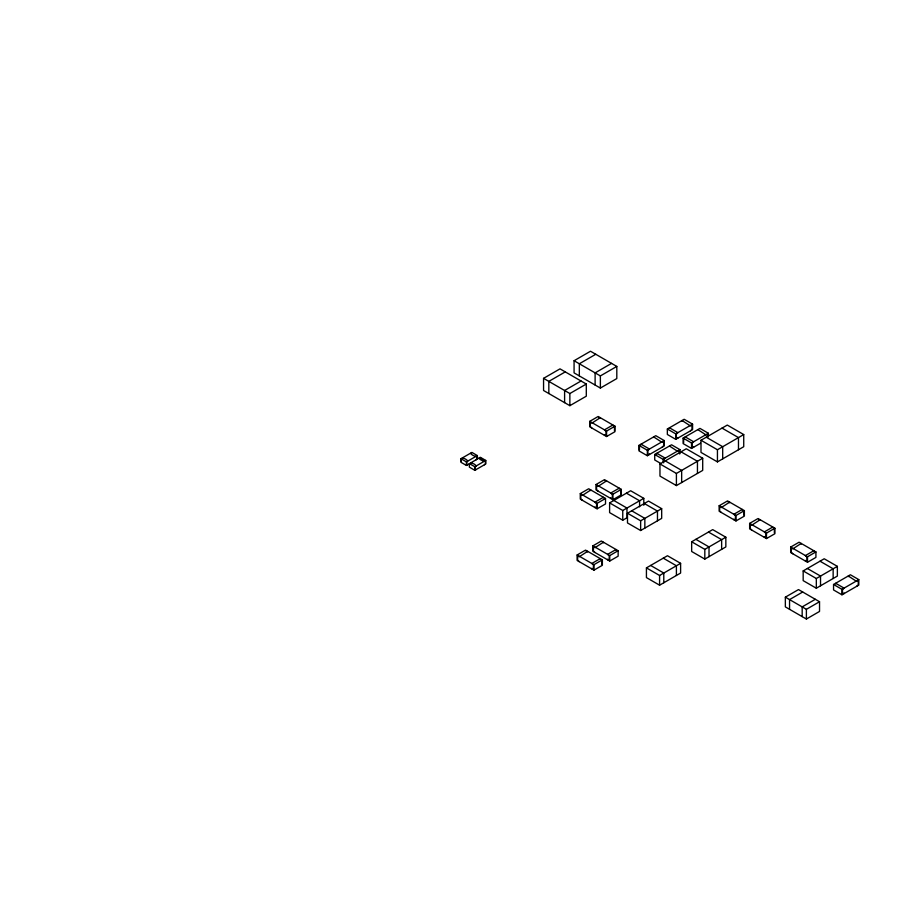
<?xml version="1.0" encoding="UTF-8"?>
<svg xmlns="http://www.w3.org/2000/svg" width="904" height="904" viewBox="0 0 904 904"><rect width="100%" height="100%" fill="white"/><g stroke="black" fill="none" stroke-linecap="round" stroke-linejoin="round"><path stroke-width="1.36" d="M543.564 378.347L560.005 368.855L586.3 384.042L586.3 396.189L569.859 405.681L543.564 390.494L543.564 378.347L569.859 393.534L586.3 384.042M574.074 360.73L590.504 351.238L616.81 366.425L616.81 378.573L600.369 388.065L574.074 372.877L574.074 360.73L600.369 375.917L616.81 366.425M565.26 371.894L548.83 381.386L548.83 393.534M595.77 354.278L579.328 363.77L579.328 375.917M581.046 381.002L564.604 390.494L564.604 402.642M611.545 363.385L595.114 372.877L595.114 385.025M485.764 460.43L474.826 466.746L469.357 463.594L469.357 467.142L474.826 470.306L485.764 463.989L485.764 460.43L480.295 457.277L466.419 465.447L460.938 462.283L460.938 458.735L471.888 452.418L477.357 455.571L477.357 459.13M471.538 453.006C468.193 453.107 475.933 457.571 477.007 456.17L477.007 458.927L475.99 459.921M460.938 458.735L466.419 461.887L477.357 455.571M469.696 463.786C470.781 461.334 478.521 465.797 475.176 466.95L475.176 469.707L476.193 469.515M589.747 421.343L598.165 416.484L614.991 426.202L614.991 431.671L606.573 436.53L589.747 426.812L589.747 421.343L606.573 431.061L614.991 426.202M638.936 445.401L655.773 435.683L664.18 440.542L664.18 446.011L647.354 455.729L638.936 450.87L638.936 445.401L647.354 450.26L664.18 440.542M667.344 429.004L684.17 419.286L692.588 424.145L692.588 429.615L675.751 439.333L667.344 434.474L667.344 429.004L675.751 433.863L692.588 424.145M580.278 493.618L588.696 488.759L605.522 498.477L605.522 503.946L597.115 508.805L580.278 499.087L580.278 493.618L597.115 503.336L605.522 498.477M596.052 484.51L604.471 479.651L621.308 489.369L621.308 494.838L612.889 499.697L596.052 489.979L596.052 484.51L612.889 494.228L621.308 489.369M660.734 463.447L654.722 459.978L654.722 454.509L671.548 444.791L679.966 449.65L679.966 453.751M700.521 443.254L691.537 448.44L683.119 443.581L683.119 438.112L699.956 428.394L708.363 433.253L708.363 435.988M655.242 454.814L656.824 453.91M654.722 454.509L663.129 459.368L679.966 449.65M683.119 438.112L691.537 442.971L708.363 433.253M659.965 463.944L686.272 448.768L702.702 458.249L702.702 470.396L676.407 485.584L659.965 476.092L659.965 463.944L676.407 473.436L702.702 458.249M700.995 440.259L727.291 425.072L743.732 434.564L743.732 446.712L717.437 461.899L700.995 452.407L700.995 440.259L717.437 449.751L743.732 434.564M613.816 500.466L626.969 508.059L626.969 517.777L622.754 520.207L609.601 512.613L609.601 502.895L630.642 490.748L643.795 498.341L643.795 505.279M609.601 502.895L622.754 510.489L643.795 498.341M627.489 513.223L648.53 501.076L661.683 508.658L661.683 518.376L640.642 530.524L627.489 522.941L627.489 513.223L640.642 520.806L661.683 508.658M577.125 554.966L585.543 550.107L602.369 559.825L602.369 565.294L593.951 570.153L577.125 560.435L577.125 554.966L593.951 564.684L602.369 559.825M592.9 545.858L601.318 540.999L618.144 550.717L618.144 556.175L609.737 561.034L592.9 551.316L592.9 545.858L609.737 555.576L618.144 550.717M719.143 505.765L727.55 500.906L744.387 510.624L744.387 516.094L735.969 520.953L719.143 511.235L719.143 505.765L735.969 515.483L744.387 510.624M646.428 567.881L667.468 555.734L680.61 563.328L680.61 573.046L659.581 585.193L646.428 577.599L646.428 567.881L659.581 575.475L680.61 563.328M691.662 541.767L712.702 529.62L725.844 537.213L725.844 546.931L704.815 559.079L691.662 551.485L691.662 541.767L704.815 549.361L725.844 537.213M749.642 523.382L758.06 518.523L774.897 528.241L774.897 533.71L766.479 538.569L749.642 528.851L749.642 523.382L766.479 533.1L774.897 528.241M790.672 547.067L799.091 542.208L815.916 551.926L815.916 557.395L807.509 562.254L790.672 552.536L790.672 547.067L807.509 556.785L815.916 551.926M813.815 550.717L805.396 555.576L806.978 557.09L806.978 561.339L805.396 560.435L805.396 561.034M803.17 570.921L824.211 558.774L837.364 566.356L837.364 576.074L816.323 588.221L803.17 580.639L803.17 570.921L816.323 578.503L837.364 566.356M785.35 597.171L798.503 589.577L819.532 601.725L819.532 611.443L806.391 619.037L785.35 606.889L785.35 597.171L806.391 609.319L819.532 601.725M802.707 592.007L789.554 599.601L789.554 609.319M833.556 584.481L850.381 574.763L858.8 579.622L858.8 585.091L841.963 594.809L833.556 589.95L833.556 584.481L841.963 589.34L858.8 579.622M815.329 599.295L802.176 606.889L802.176 616.607M722.036 428.112L738.478 437.604L738.478 449.751M697.843 429.615L706.261 435.073L707.843 434.169L707.843 437.355M706.261 437.22L722.691 446.712L722.691 458.859M669.446 427.784L677.864 432.643L676.282 434.169L676.282 438.417L677.864 437.502L677.864 438.112M681.006 451.797L697.447 461.289L697.447 473.436M669.446 446.011L677.864 451.48L679.435 450.565L679.435 453.751M598.685 417.399L600.267 418.315L600.267 417.704L591.849 423.174L590.267 422.258L590.267 426.507L591.849 428.033M656.824 453.299L665.242 458.158L663.66 459.673L663.66 462.859M665.231 460.904L681.661 470.396L681.661 482.544M728.082 501.822L729.664 502.737L729.664 502.127L721.245 507.596L719.663 506.681L719.663 510.929L721.245 512.455M758.592 519.438L760.162 520.342L760.162 519.743L751.755 525.201L750.173 524.297L750.173 528.546L751.755 530.06M813.815 551.316L815.397 552.231M820.007 561.203L833.149 568.785L833.149 578.503M807.374 568.492L820.527 576.074L820.527 585.792M708.487 532.049L721.641 539.643L721.641 549.361M605.002 480.566L606.573 481.47L606.573 480.871L598.165 486.329L596.583 485.425L596.583 489.674L598.165 491.188M626.438 493.177L639.591 500.771L639.591 506.839M644.326 503.505L657.468 511.088L657.468 520.806M695.865 539.338L709.019 546.931L709.019 556.649M631.693 510.794L644.846 518.376L644.846 528.094M663.254 558.163L676.407 565.757L676.407 575.475M483.244 459.763L479.956 457.865C476.611 457.966 484.352 462.43 485.425 461.029L485.425 463.786L484.397 464.78M650.631 565.452L663.785 573.046L663.785 582.764M586.063 551.022L587.645 551.926L587.645 551.316L579.227 556.785L577.645 555.881L577.645 560.13L579.227 561.644M856.698 586.312L858.269 584.786L858.269 580.537L856.698 581.453L848.28 575.984L848.28 576.594M844.076 593.6L844.076 592.99L842.494 593.905L842.494 589.645L844.076 588.131L835.658 583.272L835.658 583.882M841.963 589.34L841.963 594.809M816.323 578.503L816.323 588.221M807.509 556.785L807.509 562.254M806.391 609.319L806.391 619.037M801.193 544.027L801.193 543.428L792.774 548.886L791.203 547.982L791.203 552.231L792.774 553.745M774.366 528.546L774.366 532.795M772.784 527.631L772.784 527.032L764.377 531.891L765.948 533.405L765.948 537.654L764.377 536.75L764.377 537.349M766.479 533.1L766.479 538.569M743.856 510.929L743.856 515.178M742.286 510.025L742.286 509.415L733.867 514.274L735.449 515.788L735.449 520.037L733.867 519.133L733.867 519.743M735.969 515.483L735.969 520.953M717.437 449.751L717.437 461.899M704.815 549.361L704.815 559.079M693.639 447.22L693.639 446.621L692.057 447.525L692.057 443.276L693.639 441.762L685.221 436.903L685.221 437.502M691.537 442.971L691.537 448.44M690.486 430.824L692.057 429.31L692.057 425.061L690.486 425.965L682.068 420.507L682.068 421.106M683.65 438.417L683.65 442.666M676.407 473.436L676.407 485.584M675.751 433.863L675.751 439.333M663.129 459.368L663.129 462.102M662.078 447.22L663.66 445.706L663.66 441.457L662.078 442.361L653.66 436.903L653.66 437.502M659.581 575.475L659.581 585.193M649.456 454.509L649.456 453.91L647.874 454.814L647.874 450.565L649.456 449.051L641.038 444.192L641.038 444.791M647.354 450.26L647.354 455.729M640.642 520.806L640.642 530.524M639.467 445.706L639.467 449.955M622.754 510.489L622.754 520.207M620.777 489.674L620.777 493.923M619.206 488.759L619.206 488.16L610.788 493.019L612.358 494.533L612.358 498.782L610.788 497.878L610.788 498.477M616.042 550.107L616.042 549.496L607.635 554.355L609.206 555.881L609.206 560.13L607.635 559.214L607.635 559.825M614.471 426.507L614.471 430.767M612.889 425.603L612.889 424.993L604.471 429.852L606.053 431.366L606.053 435.615L604.471 434.711L604.471 435.321M612.889 494.228L612.889 499.697M609.737 555.576L609.737 561.034M606.573 431.061L606.573 436.53M603.42 497.878L603.42 497.268L595.001 502.127L596.583 503.641L596.583 507.89L595.001 506.986L595.001 507.596M603.42 542.818L603.42 542.208L595.001 547.677L593.431 546.762L593.431 551.022L595.001 552.536M601.849 560.13L601.849 564.378M600.369 375.917L600.369 388.065M600.267 559.214L600.267 558.604L591.849 563.463L593.431 564.989L593.431 569.237L591.849 568.322L591.849 568.932M597.115 503.336L597.115 508.805M593.951 564.684L593.951 570.153M590.798 490.589L590.798 489.979L582.379 495.448L580.809 494.533L580.809 498.782L582.379 500.307M569.859 393.534L569.859 405.681M474.826 466.746L474.826 470.306M467.786 464.656L466.758 464.848L466.758 462.091C470.103 460.938 462.362 456.475 461.289 458.927L461.289 461.695M466.419 461.887L466.419 465.447"/></g></svg>
